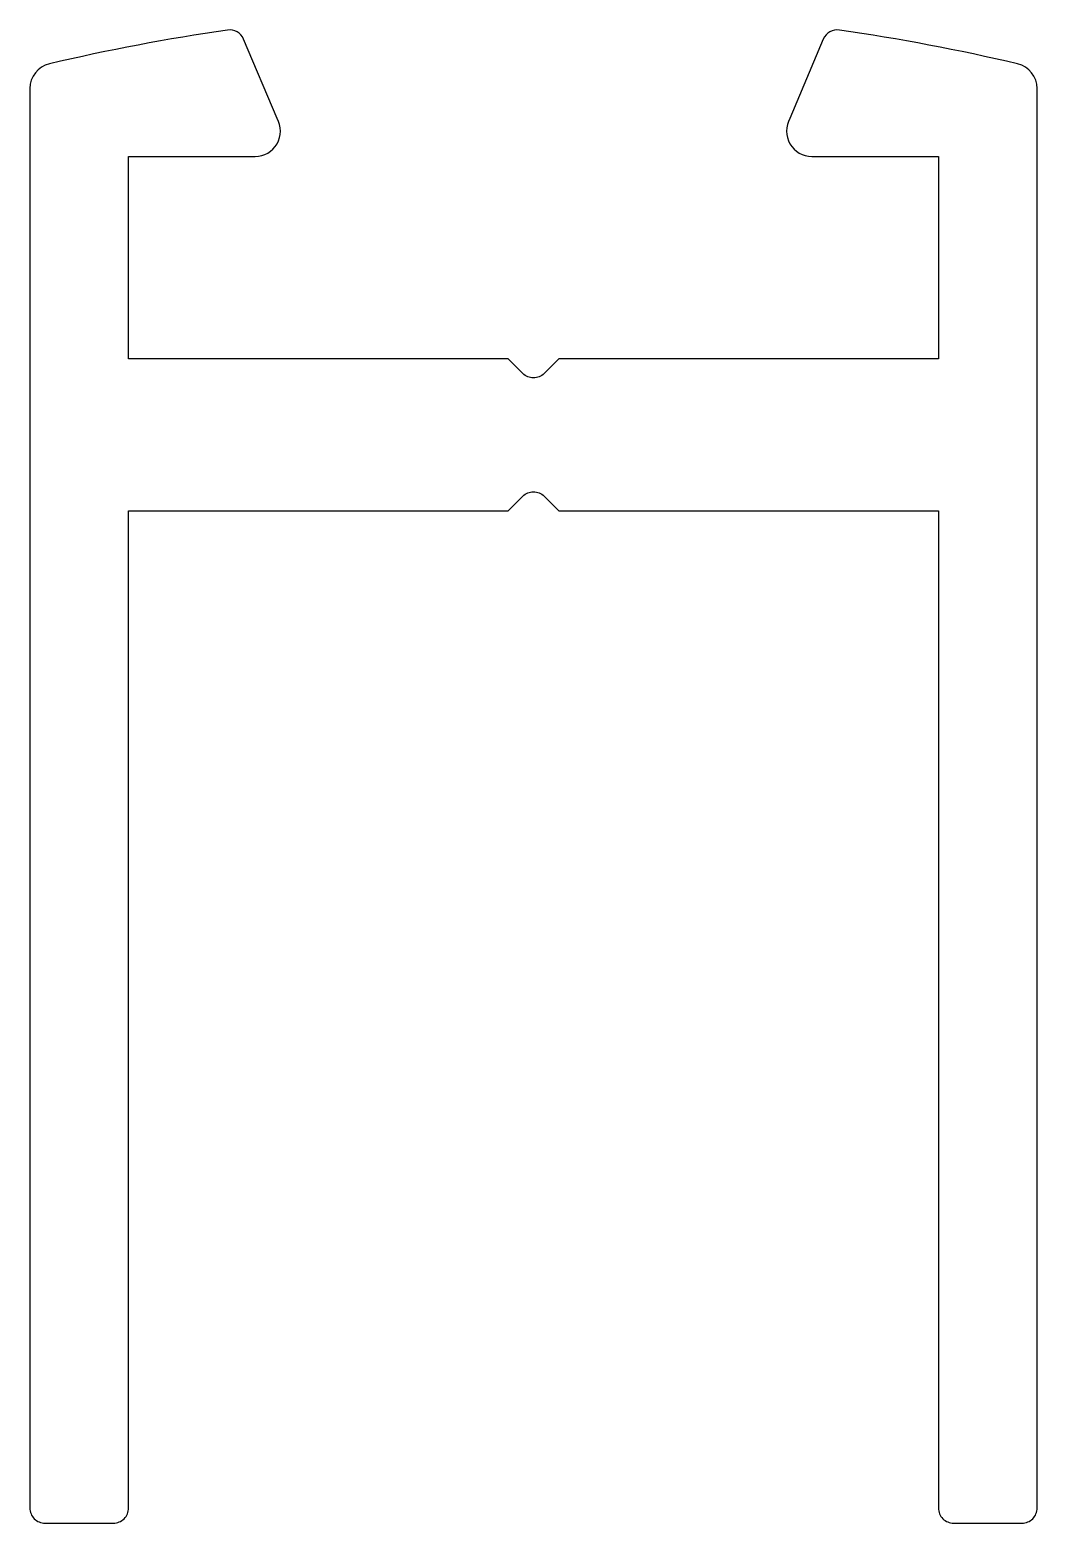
# Model space of a CAD drawing. Extents: x 174.5 to 194.4, y 215.8 to 245.3.
import ezdxf

# ---------------------------------------------------------------- set-up
doc = ezdxf.new("R2010")
doc.units = 0
doc.layers.add('ANA', color=220, linetype='CONTINUOUS')

msp = doc.modelspace()

# ---------------------------------------------------------------- linework, layer by layer
at = {"layer": 'ANA'}
msp.add_lwpolyline([(178.396, 245.333, 0.021404), (174.878, 244.664, 0.348185), (174.492, 244.178), (174.492, 216.136, 0.414214), (174.792, 215.836), (176.142, 215.836, 0.414214), (176.442, 216.136), (176.442, 235.836), (183.942, 235.836), (184.23, 236.124, -0.414214), (184.654, 236.124), (184.942, 235.836), (192.442, 235.836), (192.442, 216.136, 0.414214), (192.742, 215.836), (194.092, 215.836, 0.414214), (194.392, 216.136), (194.392, 244.178, 0.348185), (194.006, 244.664, 0.021404), (190.488, 245.333, 0.341827), (190.168, 245.152), (189.509, 243.587, 0.577537), (189.942, 242.836), (192.442, 242.836), (192.442, 238.836), (184.942, 238.836), (184.654, 238.548, -0.414214), (184.23, 238.548), (183.942, 238.836), (176.442, 238.836), (176.442, 242.836), (178.942, 242.836, 0.577537), (179.375, 243.587), (178.716, 245.152, 0.341827)], format="xyb", close=True, dxfattribs=at)

doc.saveas('drawing.dxf')
